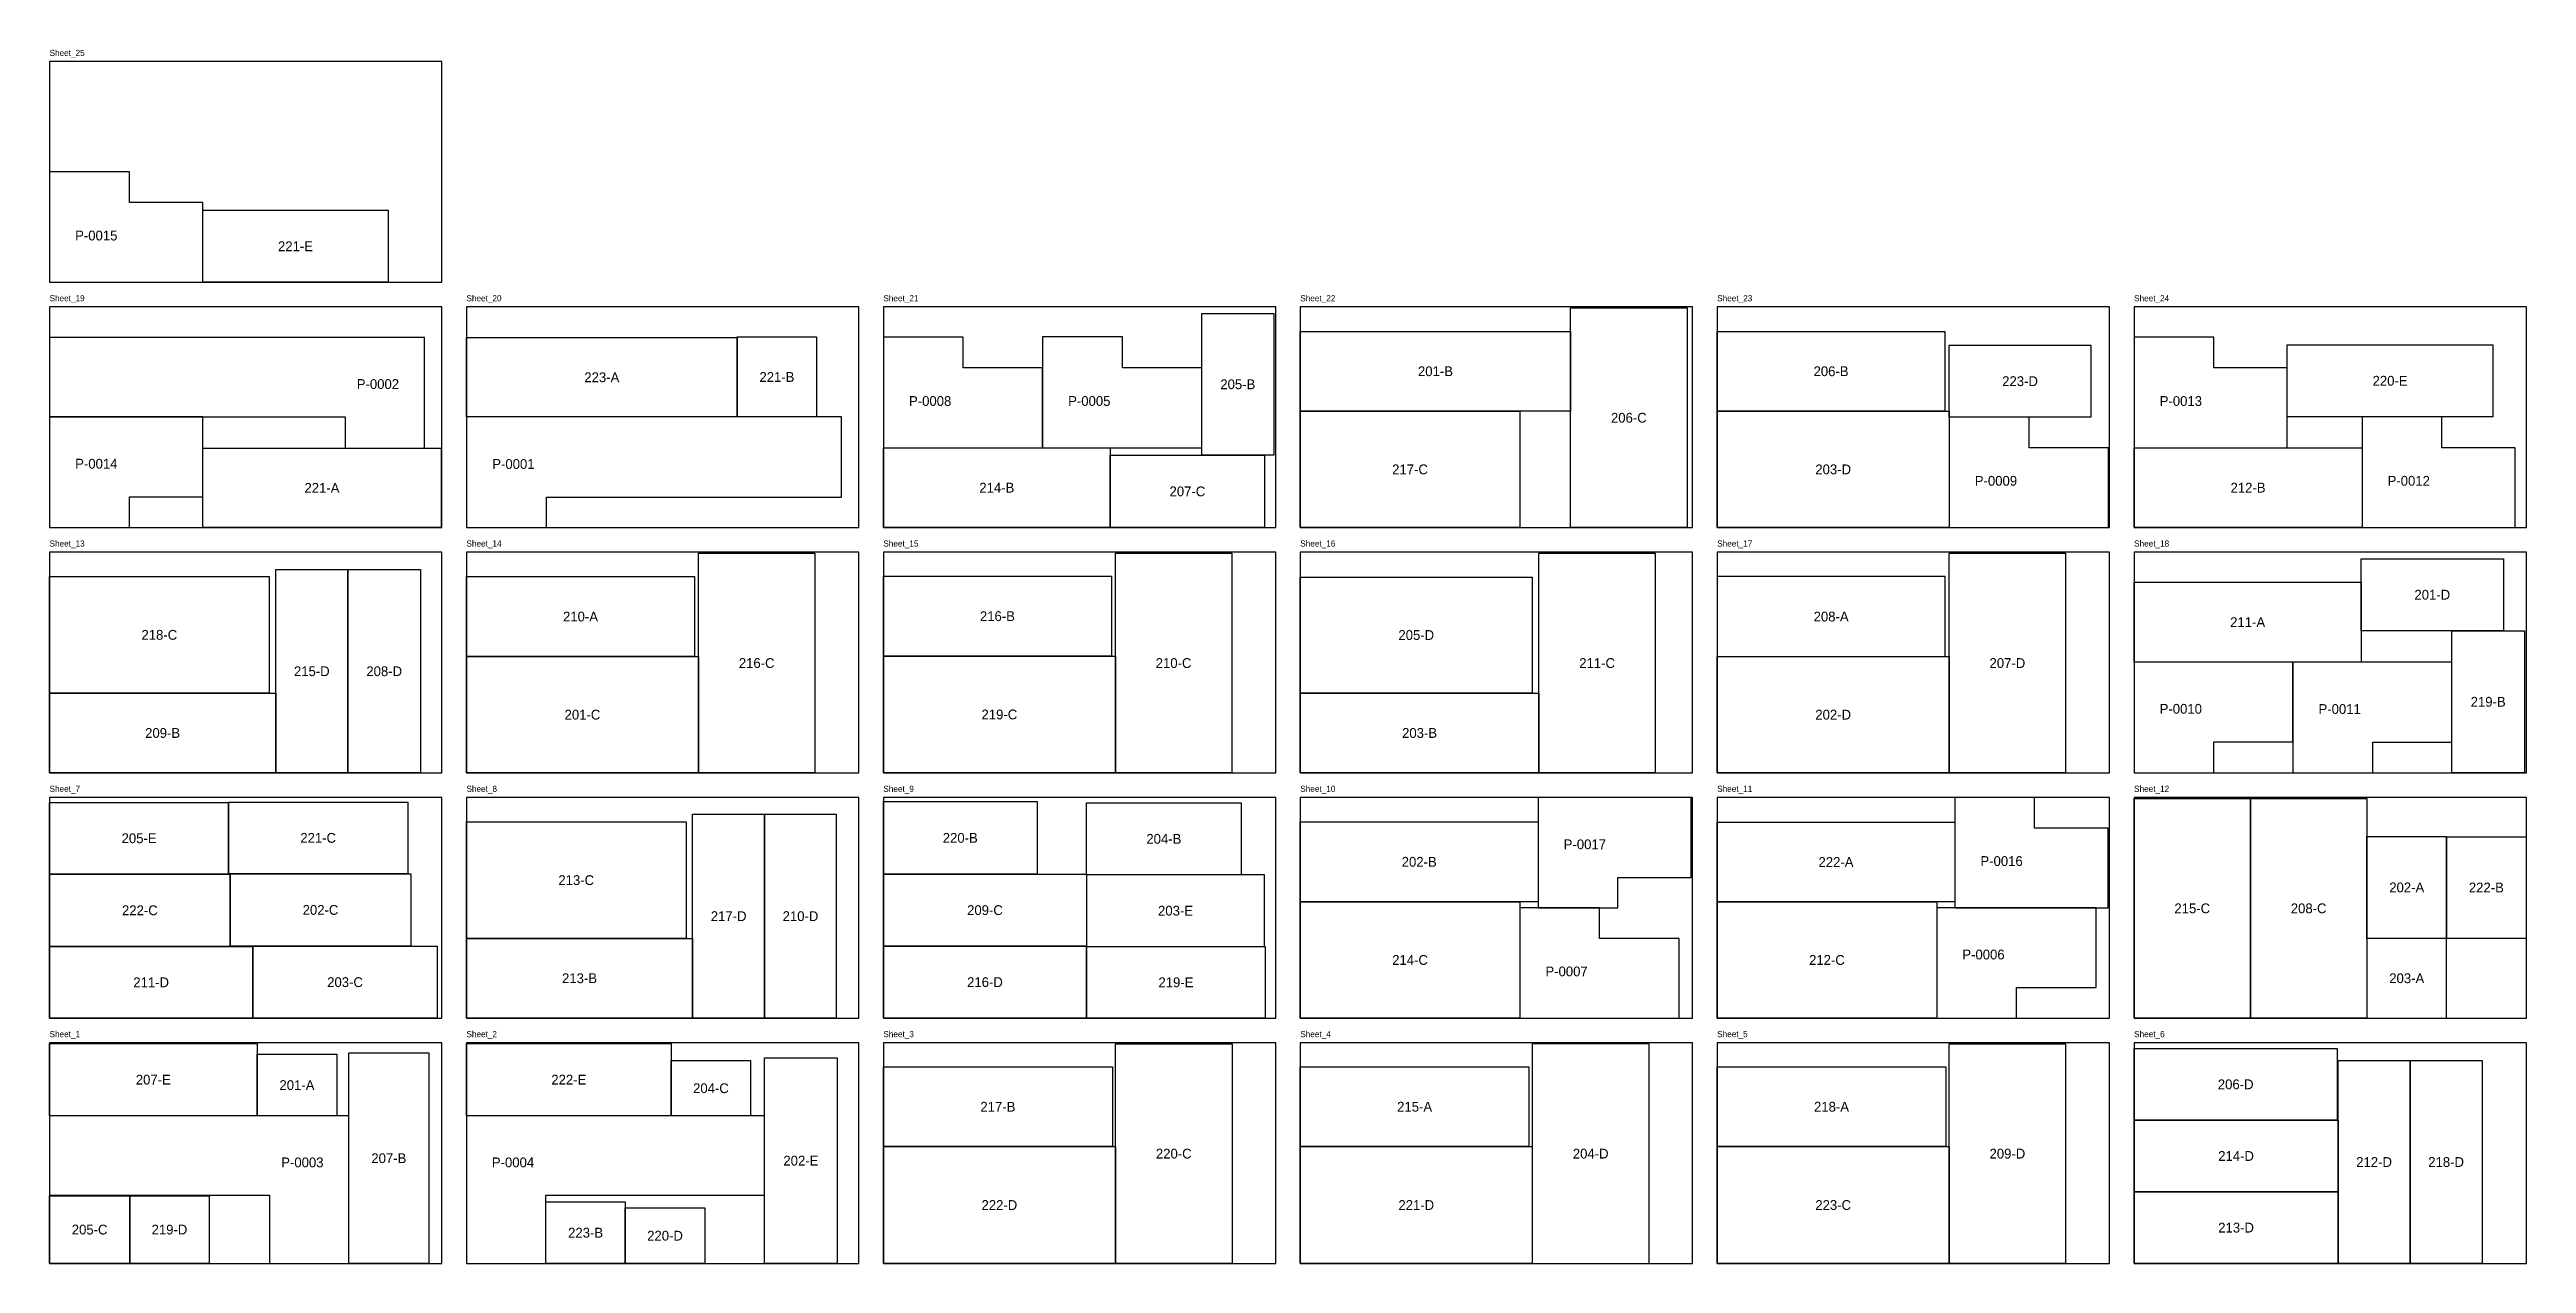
# Model space of a CAD drawing. Header units: millimetres. Extents: x 0 to 20200, y 0 to 9898.
import ezdxf
from ezdxf.enums import TextEntityAlignment as Align

# ---------------------------------------------------------------- set-up
doc = ezdxf.new("R2010")
doc.units = ezdxf.units.MM
doc.layers.add('NESTED_RESULT', color=7, linetype='Continuous')

msp = doc.modelspace()

# ---------------------------------------------------------------- linework, layer by layer
at = {"layer": 'NESTED_RESULT', "color": 1}
for points in [[(0, 8000), (3200, 8000), (3200, 9800), (0, 9800), (0, 8000)], [(0, 6000), (3200, 6000), (3200, 7800), (0, 7800), (0, 6000)], [(3400, 6000), (6600, 6000), (6600, 7800), (3400, 7800), (3400, 6000)], [(6800, 6000), (10000, 6000), (10000, 7800), (6800, 7800), (6800, 6000)], [(10200, 6000), (13400, 6000), (13400, 7800), (10200, 7800), (10200, 6000)], [(13600, 6000), (16800, 6000), (16800, 7800), (13600, 7800), (13600, 6000)], [(17000, 6000), (20200, 6000), (20200, 7800), (17000, 7800), (17000, 6000)], [(0, 4000), (3200, 4000), (3200, 5800), (0, 5800), (0, 4000)], [(3400, 4000), (6600, 4000), (6600, 5800), (3400, 5800), (3400, 4000)], [(6800, 4000), (10000, 4000), (10000, 5800), (6800, 5800), (6800, 4000)], [(10200, 4000), (13400, 4000), (13400, 5800), (10200, 5800), (10200, 4000)], [(13600, 4000), (16800, 4000), (16800, 5800), (13600, 5800), (13600, 4000)], [(17000, 4000), (20200, 4000), (20200, 5800), (17000, 5800), (17000, 4000)], [(0, 2000), (3200, 2000), (3200, 3800), (0, 3800), (0, 2000)], [(3400, 2000), (6600, 2000), (6600, 3800), (3400, 3800), (3400, 2000)], [(6800, 2000), (10000, 2000), (10000, 3800), (6800, 3800), (6800, 2000)], [(10200, 2000), (13400, 2000), (13400, 3800), (10200, 3800), (10200, 2000)], [(13600, 2000), (16800, 2000), (16800, 3800), (13600, 3800), (13600, 2000)], [(17000, 2000), (20200, 2000), (20200, 3800), (17000, 3800), (17000, 2000)], [(0, 0), (3200, 0), (3200, 1800), (0, 1800), (0, 0)], [(3400, 0), (6600, 0), (6600, 1800), (3400, 1800), (3400, 0)], [(6800, 0), (10000, 0), (10000, 1800), (6800, 1800), (6800, 0)], [(10200, 0), (13400, 0), (13400, 1800), (10200, 1800), (10200, 0)], [(13600, 0), (16800, 0), (16800, 1800), (13600, 1800), (13600, 0)], [(17000, 0), (20200, 0), (20200, 1800), (17000, 1800), (17000, 0)]]:
    msp.add_lwpolyline(points, dxfattribs=at)
at = {"layer": 'NESTED_RESULT'}
for points in [[(650.875, 8650.875), (650.875, 8900.1125), (0, 8900.1125), (0, 8000), (1249.3625, 8000), (1249.3625, 8650.875), (650.875, 8650.875)], [(1249.3625, 8587.375), (2762.25, 8587.375), (2762.25, 8000), (1249.3625, 8000), (1249.3625, 8587.375)], [(9397.15, 6590.55), (9397.15, 7746.25), (9984.525, 7746.25), (9984.525, 6590.55), (9397.15, 6590.55)], [(12405.037, 6000), (12405.037, 7790.7), (13354.162, 7790.7), (13354.162, 6000), (12405.037, 6000)], [(3057.525, 7549.5), (0, 7549.5), (0, 6901.8), (2409.825, 6901.8), (2409.825, 6647.8), (3057.525, 6647.8), (3057.525, 7549.5)], [(3400, 7549.4), (5608.2125, 7549.4), (5608.2125, 6901.7), (3400, 6901.7), (3400, 7549.4)], [(5608.2125, 6901.7), (5608.2125, 7554.1625), (6255.9125, 7554.1625), (6255.9125, 6901.7), (5608.2125, 6901.7)], [(7450.875, 7301.75), (7450.875, 7552.575), (6800, 7552.575), (6800, 6650.875), (8098.575, 6650.875), (8098.575, 7301.75), (7450.875, 7301.75)], [(8098.575, 7554.1625), (8098.575, 6650.875), (9397.15, 6650.875), (9397.15, 7301.75), (8749.45, 7301.75), (8749.45, 7554.1625), (8098.575, 7554.1625)], [(10200, 7600), (12405.037, 7600), (12405.037, 6949.125), (10200, 6949.125), (10200, 7600)], [(13600, 7600), (15457.375, 7600), (15457.375, 6949.125), (13600, 6949.125), (13600, 7600)], [(15492.3, 7487.488), (16648, 7487.488), (16648, 6900.113), (15492.3, 6900.113), (15492.3, 7487.488)], [(17000, 7552.575), (17000, 6650.875), (18249.3625, 6650.875), (18249.3625, 7301.75), (17650.875, 7301.75), (17650.875, 7552.575), (17000, 7552.575)], [(18249.3625, 7490.6625), (19925.7625, 7490.6625), (19925.7625, 6903.2875), (18249.3625, 6903.2875), (18249.3625, 7490.6625)], [(0, 6901.7), (0, 6000), (650.875, 6000), (650.875, 6250.825), (1249.362, 6250.825), (1249.362, 6901.7), (0, 6901.7)], [(6457.525, 6901.7), (3400, 6901.7), (3400, 6000), (4054.05, 6000), (4054.05, 6247.65), (6457.525, 6247.65), (6457.525, 6901.7)], [(10200, 6949.125), (11990.7, 6949.125), (11990.7, 6000), (10200, 6000), (10200, 6949.125)], [(13600, 6949.125), (15492.3, 6949.125), (15492.3, 6000), (13600, 6000), (13600, 6949.125)], [(15492.3, 6900.113), (15492.3, 6000), (16790.875, 6000), (16790.875, 6650.875), (16143.175, 6650.875), (16143.175, 6900.113), (15492.3, 6900.113)], [(18858.9625, 6903.2875), (18858.9625, 6000), (20106.7375, 6000), (20106.7375, 6650.875), (19509.8375, 6650.875), (19509.8375, 6903.2875), (18858.9625, 6903.2875)], [(1249.362, 6647.7), (3194.0495, 6647.7), (3194.0495, 6000), (1249.362, 6000), (1249.362, 6647.7)], [(6800, 6650.875), (8651.025, 6650.875), (8651.025, 6000), (6800, 6000), (6800, 6650.875)], [(8651.025, 6590.55), (9908.325, 6590.55), (9908.325, 6000), (8651.025, 6000), (8651.025, 6590.55)], [(17000, 6650.875), (18858.9625, 6650.875), (18858.9625, 6000), (17000, 6000), (17000, 6650.875)], [(1845.125, 4000), (1845.125, 5657.35), (2432.5, 5657.35), (2432.5, 4000), (1845.125, 4000)], [(2432.5, 4000), (2432.5, 5657.35), (3026.225, 5657.35), (3026.225, 4000), (2432.5, 4000)], [(5292.375, 4000), (5292.375, 5790.7), (6241.5, 5790.7), (6241.5, 4000), (5292.375, 4000)], [(8692.3, 4000), (8692.3, 5790.7), (9641.425, 5790.7), (9641.425, 4000), (8692.3, 4000)], [(12146.275, 4000), (12146.275, 5790.7), (13095.4, 5790.7), (13095.4, 4000), (12146.275, 4000)], [(15492.3, 4000), (15492.3, 5790.7), (16441.425, 5790.7), (16441.425, 4000), (15492.3, 4000)], [(18852.6125, 5746.25), (20011.4875, 5746.25), (20011.4875, 5158.875), (18852.6125, 5158.875), (18852.6125, 5746.25)], [(0, 5600), (1790.7, 5600), (1790.7, 4650.875), (0, 4650.875), (0, 5600)], [(3400, 5600), (5260.55, 5600), (5260.55, 4949.125), (3400, 4949.125), (3400, 5600)], [(6800, 5603.175), (8660.55, 5603.175), (8660.55, 4952.3), (6800, 4952.3), (6800, 5603.175)], [(10200, 5596.825), (12092.3, 5596.825), (12092.3, 4650.875), (10200, 4650.875), (10200, 5596.825)], [(13600, 4949.125), (15458.9625, 4949.125), (15458.9625, 5600), (13600, 5600), (13600, 4949.125)], [(17000, 5554.5), (18852.6125, 5554.5), (18852.6125, 4903.625), (17000, 4903.625), (17000, 5554.5)], [(20183, 4000), (19592.45, 4000), (19592.45, 5158.875), (20183, 5158.875), (20183, 4000)], [(3400, 4949.125), (5292.3, 4949.125), (5292.3, 4000), (3400, 4000), (3400, 4949.125)], [(6800, 4952.3), (8692.3, 4952.3), (8692.3, 4000), (6800, 4000), (6800, 4952.3)], [(13600, 4949.125), (15492.3, 4949.125), (15492.3, 4000), (13600, 4000), (13600, 4949.125)], [(17000, 4903.2875), (17000, 4000), (17650.875, 4000), (17650.875, 4252.4125), (18295.4, 4252.4125), (18295.4, 4903.2875), (17000, 4903.2875)], [(18295.4, 4901.7), (18295.4, 4000), (18946.275, 4000), (18946.275, 4250.825), (19592.386, 4250.825), (19592.386, 4901.7), (18295.4, 4901.7)], [(0, 4650.875), (1844.675, 4650.875), (1844.675, 4000), (0, 4000), (0, 4650.875)], [(10200, 4650.875), (12146.275, 4650.875), (12146.275, 4000), (10200, 4000), (10200, 4650.875)], [(0, 3758.95), (1460.5, 3758.95), (1460.5, 3174.75), (0, 3174.75), (0, 3758.95)], [(1460.5, 3762.125), (2921, 3762.125), (2921, 3177.925), (1460.5, 3177.925), (1460.5, 3762.125)], [(5244.675, 2000), (5244.675, 3663.7), (5832.05, 3663.7), (5832.05, 2000), (5244.675, 2000)], [(5832.05, 2000), (5832.05, 3663.7), (6416.25, 3663.7), (6416.25, 2000), (5832.05, 2000)], [(6800, 3765.3), (8054.125, 3765.3), (8054.125, 3174.75), (6800, 3174.75), (6800, 3765.3)], [(8457.35, 3755.775), (9717.825, 3755.775), (9717.825, 3168.4), (8457.35, 3168.4), (8457.35, 3755.775)], [(12139.925, 3798.638), (12139.925, 2900.113), (12790.8, 2900.113), (12790.8, 3147.763), (13387.7, 3147.763), (13387.7, 3798.638), (12139.925, 3798.638)], [(15538.3375, 3798.638), (15538.3375, 2900.113), (16789.2875, 2900.113), (16789.2875, 3550.488), (16189.2125, 3550.488), (16189.2125, 3798.638), (15538.3375, 3798.638)], [(17000, 2000), (17000, 3790.7), (17949.125, 3790.7), (17949.125, 2000), (17000, 2000)], [(17949.125, 2000), (17949.125, 3790.7), (18898.25, 3790.7), (18898.25, 2000), (17949.125, 2000)], [(3400, 3600), (5190.7, 3600), (5190.7, 2650.875), (3400, 2650.875), (3400, 3600)], [(10200, 3600), (12139.925, 3600), (12139.925, 2949.125), (10200, 2949.125), (10200, 3600)], [(13600, 3597), (15538.3375, 3597), (15538.3375, 2949.3), (13600, 2949.3), (13600, 3597)], [(18898.25, 2650.875), (18898.25, 3481.1375), (19549.125, 3481.1375), (19549.125, 2650.875), (18898.25, 2650.875)], [(19549.125, 2650.875), (19549.125, 3479.55), (20196.825, 3479.55), (20196.825, 2650.875), (19549.125, 2650.875)], [(0, 3174.75), (1473.2, 3174.75), (1473.2, 2584.2), (0, 2584.2), (0, 3174.75)], [(1473.2, 3177.925), (2946.4, 3177.925), (2946.4, 2587.375), (1473.2, 2587.375), (1473.2, 3177.925)], [(6800, 3174.75), (8457.35, 3174.75), (8457.35, 2587.375), (6800, 2587.375), (6800, 3174.75)], [(9908.325, 3168.4), (8457.35, 3168.4), (8457.35, 2584.2), (9908.325, 2584.2), (9908.325, 3168.4)], [(10200, 2949.125), (11990.7, 2949.125), (11990.7, 2000), (10200, 2000), (10200, 2949.125)], [(11990.7, 2900.113), (11990.7, 2000), (13290.863, 2000), (13290.863, 2650.875), (12641.575, 2650.875), (12641.575, 2900.113), (11990.7, 2900.113)], [(13600, 2949.125), (15390.7, 2949.125), (15390.7, 2000), (13600, 2000), (13600, 2949.125)], [(15390.7, 2900.113), (15390.7, 2000), (16041.575, 2000), (16041.575, 2249.238), (16690.863, 2249.238), (16690.863, 2900.113), (15390.7, 2900.113)], [(3400, 2650.875), (5244.675, 2650.875), (5244.675, 2000), (3400, 2000), (3400, 2650.875)], [(19549.125, 2650.875), (18898.25, 2650.875), (18898.25, 2000), (19549.125, 2000), (19549.125, 2650.875)], [(0, 2584.2), (1657.35, 2584.2), (1657.35, 2000), (0, 2000), (0, 2584.2)], [(1657.35, 2587.375), (3162.3, 2587.375), (3162.3, 2000), (1657.35, 2000), (1657.35, 2587.375)], [(6800, 2587.375), (8457.35, 2587.375), (8457.35, 2000), (6800, 2000), (6800, 2587.375)], [(8457.35, 2584.2), (9914.675, 2584.2), (9914.675, 2000), (8457.35, 2000), (8457.35, 2584.2)], [(0, 1793.875), (1692.275, 1793.875), (1692.275, 1203.325), (0, 1203.325), (0, 1793.875)], [(1692.275, 1203.325), (1692.275, 1705.075), (2343.15, 1705.075), (2343.15, 1203.325), (1692.275, 1203.325)], [(2441.575, 0), (2441.575, 1716.087), (3092.45, 1716.087), (3092.45, 0), (2441.575, 0)], [(3400, 1793.875), (5070.05, 1793.875), (5070.05, 1203.325), (3400, 1203.325), (3400, 1793.875)], [(5070.05, 1654.175), (5717.75, 1654.175), (5717.75, 1203.325), (5070.05, 1203.325), (5070.05, 1654.175)], [(5832.05, 0), (5832.05, 1676.4), (6422.6, 1676.4), (6422.6, 0), (5832.05, 0)], [(8692.3, 0), (8692.3, 1790.7), (9644.6, 1790.7), (9644.6, 0), (8692.3, 0)], [(12092.3, 1790.7), (12092.3, 0), (13044.6, 0), (13044.6, 1790.7), (12092.3, 1790.7)], [(15492.3, 0), (15492.3, 1790.7), (16441.425, 1790.7), (16441.425, 0), (15492.3, 0)], [(17000, 1752.6), (18657.35, 1752.6), (18657.35, 1168.4), (17000, 1168.4), (17000, 1752.6)], [(18663.7, 0), (18663.7, 1654.175), (19251.075, 1654.175), (19251.075, 0), (18663.7, 0)], [(19251.075, 0), (19251.075, 1654.175), (19838.45, 1654.175), (19838.45, 0), (19251.075, 0)], [(6800, 1603.175), (8668.488, 1603.175), (8668.488, 952.3), (6800, 952.3), (6800, 1603.175)], [(10200, 1603.175), (12065.313, 1603.175), (12065.313, 952.3), (10200, 952.3), (10200, 1603.175)], [(13600, 1603.175), (15465.313, 1603.175), (15465.313, 952.3), (13600, 952.3), (13600, 1603.175)], [(2441.575, 1203.325), (0, 1203.325), (0, 555.625), (1793.875, 555.625), (1793.875, 0), (2441.575, 0), (2441.575, 1203.325)], [(5832.05, 1203.325), (3400, 1203.325), (3400, 0), (4047.7, 0), (4047.7, 555.625), (5832.05, 555.625), (5832.05, 1203.325)], [(17000, 1168.4), (18663.7, 1168.4), (18663.7, 584.2), (17000, 584.2), (17000, 1168.4)], [(6800, 952.3), (8692.3, 952.3), (8692.3, 0), (6800, 0), (6800, 952.3)], [(10200, 952.3), (12092.3, 952.3), (12092.3, 0), (10200, 0), (10200, 952.3)], [(13600, 952.3), (15492.3, 952.3), (15492.3, 0), (13600, 0), (13600, 952.3)], [(0, 552.45), (654.05, 552.45), (654.05, 0), (0, 0), (0, 552.45)], [(654.05, 552.45), (1301.75, 552.45), (1301.75, 0), (654.05, 0), (654.05, 552.45)], [(4048.05, 0), (4048.05, 501.65), (4695.75, 501.65), (4695.75, 0), (4048.05, 0)], [(4695.75, 452.4375), (5343.45, 452.4375), (5343.45, 0), (4695.75, 0), (4695.75, 452.4375)], [(17000, 584.2), (18663.7, 584.2), (18663.7, 0), (17000, 0), (17000, 584.2)]]:
    msp.add_lwpolyline(points, dxfattribs=at)

# ---------------------------------------------------------------- texts
at = {"layer": 'NESTED_RESULT', "color": 1}
for s, p in [('Sheet_25', (0, 9830)), ('Sheet_19', (0, 7830)), ('Sheet_20', (3400, 7830)), ('Sheet_21', (6800, 7830)), ('Sheet_22', (10200, 7830)), ('Sheet_23', (13600, 7830)), ('Sheet_24', (17000, 7830)), ('Sheet_13', (0, 5830)), ('Sheet_14', (3400, 5830)), ('Sheet_15', (6800, 5830)), ('Sheet_16', (10200, 5830)), ('Sheet_17', (13600, 5830)), ('Sheet_18', (17000, 5830)), ('Sheet_7', (0, 3830)), ('Sheet_8', (3400, 3830)), ('Sheet_9', (6800, 3830)), ('Sheet_10', (10200, 3830)), ('Sheet_11', (13600, 3830)), ('Sheet_12', (17000, 3830)), ('Sheet_1', (0, 1830)), ('Sheet_2', (3400, 1830)), ('Sheet_3', (6800, 1830)), ('Sheet_4', (10200, 1830)), ('Sheet_5', (13600, 1830)), ('Sheet_6', (17000, 1830))]:
    msp.add_text(s, height=50, dxfattribs=at).set_placement(p, align=Align.BOTTOM_LEFT)
at = {"layer": 'NESTED_RESULT'}
for s, p in [('P-0015', (381.275177, 8381.121698)), ('221-E', (2005.80625, 8293.6875)), ('201-B', (11302.5185, 7274.5625)), ('206-B', (14528.6875, 7274.5625)), ('P-0002', (2678.133623, 7170.124126)), ('223-A', (4504.10625, 7225.55)), ('221-B', (5932.0625, 7227.93125)), ('P-0008', (7181.710034, 7031.977319)), ('P-0005', (8479.650964, 7032.137)), ('205-B', (9690.8375, 7168.4)), ('223-D', (16070.15, 7193.8005)), ('P-0013', (17381.580197, 7031.875388)), ('220-E', (19087.5625, 7196.975)), ('206-C', (12879.5995, 6895.35)), ('P-0014', (381.580044, 6520.699584)), ('P-0001', (3783.123708, 6518.591795)), ('217-C', (11095.35, 6474.5625)), ('203-D', (14546.15, 6474.5625)), ('221-A', (2221.70575, 6323.85)), ('214-B', (7725.5125, 6325.4375)), ('207-C', (9279.675, 6295.275)), ('P-0009', (15873.692999, 6381.259924)), ('212-B', (17929.48125, 6325.4375)), ('P-0012', (19240.057843, 6381.273627)), ('201-D', (19432.05, 5452.5625)), ('210-A', (4330.275, 5274.5625)), ('216-B', (7730.275, 5277.7375)), ('208-A', (14529.48125, 5274.5625)), ('211-A', (17926.30625, 5229.0625)), ('218-C', (895.35, 5125.4375)), ('205-D', (11146.15, 5123.85)), ('215-D', (2138.8125, 4828.675)), ('208-D', (2729.3625, 4828.675)), ('216-C', (5766.9375, 4895.35)), ('210-C', (9166.8625, 4895.35)), ('211-C', (12620.8375, 4895.35)), ('207-D', (15966.8625, 4895.35)), ('201-C', (4346.15, 4474.5625)), ('219-C', (7746.15, 4476.15)), ('202-D', (14546.15, 4474.5625)), ('P-0010', (17381.093018, 4522.169678)), ('P-0011', (18676.642955, 4520.512334)), ('219-B', (19887.725, 4579.4375)), ('209-B', (922.3375, 4325.4375)), ('203-B', (11173.1375, 4325.4375)), ('205-E', (730.25, 3466.85)), ('221-C', (2190.75, 3470.025)), ('220-B', (7427.0625, 3470.025)), ('204-B', (9087.5875, 3462.0875)), ('P-0017', (12521.020343, 3417.308563)), ('202-B', (11169.9625, 3274.5625)), ('222-A', (14569.16875, 3273.15)), ('P-0016', (15919.486328, 3280.964172)), ('213-C', (4295.35, 3125.4375)), ('202-A', (19223.6875, 3066.00625)), ('222-B', (19872.975, 3065.2125)), ('222-C', (736.6, 2879.475)), ('202-C', (2209.8, 2882.65)), ('217-D', (5538.3625, 2831.85)), ('210-D', (6124.15, 2831.85)), ('209-C', (7628.675, 2881.0625)), ('203-E', (9182.8375, 2876.3)), ('215-C', (17474.5625, 2895.35)), ('208-C', (18423.6875, 2895.35)), ('214-C', (11095.35, 2474.5625)), ('212-C', (14495.35, 2474.5625)), ('P-0006', (15771.924552, 2518.937206)), ('211-D', (828.675, 2292.1)), ('203-C', (2409.825, 2293.6875)), ('213-B', (4322.3375, 2325.4375)), ('216-D', (7628.675, 2293.6875)), ('219-E', (9186.0125, 2292.1)), ('P-0007', (12371.924552, 2381.175794)), ('203-A', (19223.6875, 2325.4375)), ('207-E', (846.1375, 1498.6)), ('201-A', (2017.7125, 1454.2)), ('222-E', (4235.025, 1498.6)), ('204-C', (5393.9, 1428.75)), ('206-D', (17828.675, 1460.5)), ('217-B', (7734.244, 1277.7375)), ('215-A', (11132.6565, 1277.7375)), ('218-A', (14532.6565, 1277.7375)), ('P-0003', (2061.867169, 824.003192)), ('207-B', (2767.0125, 858.0435)), ('P-0004', (3779.710931, 824.026447)), ('202-E', (6127.325, 838.2)), ('220-C', (9168.45, 895.35)), ('204-D', (12568.45, 895.35)), ('209-D', (15966.8625, 895.35)), ('214-D', (17831.85, 876.3)), ('212-D', (18957.3875, 827.0875)), ('218-D', (19544.7625, 827.0875)), ('222-D', (7746.15, 476.15)), ('221-D', (11146.15, 476.15)), ('223-C', (14546.15, 476.15)), ('205-C', (327.025, 276.225)), ('219-D', (977.9, 276.225)), ('223-B', (4371.9, 250.825)), ('220-D', (5019.6, 226.21875)), ('213-D', (17831.85, 292.1))]:
    msp.add_text(s, height=80, dxfattribs=at).set_placement(p, align=Align.MIDDLE_CENTER)

doc.saveas('drawing.dxf')
